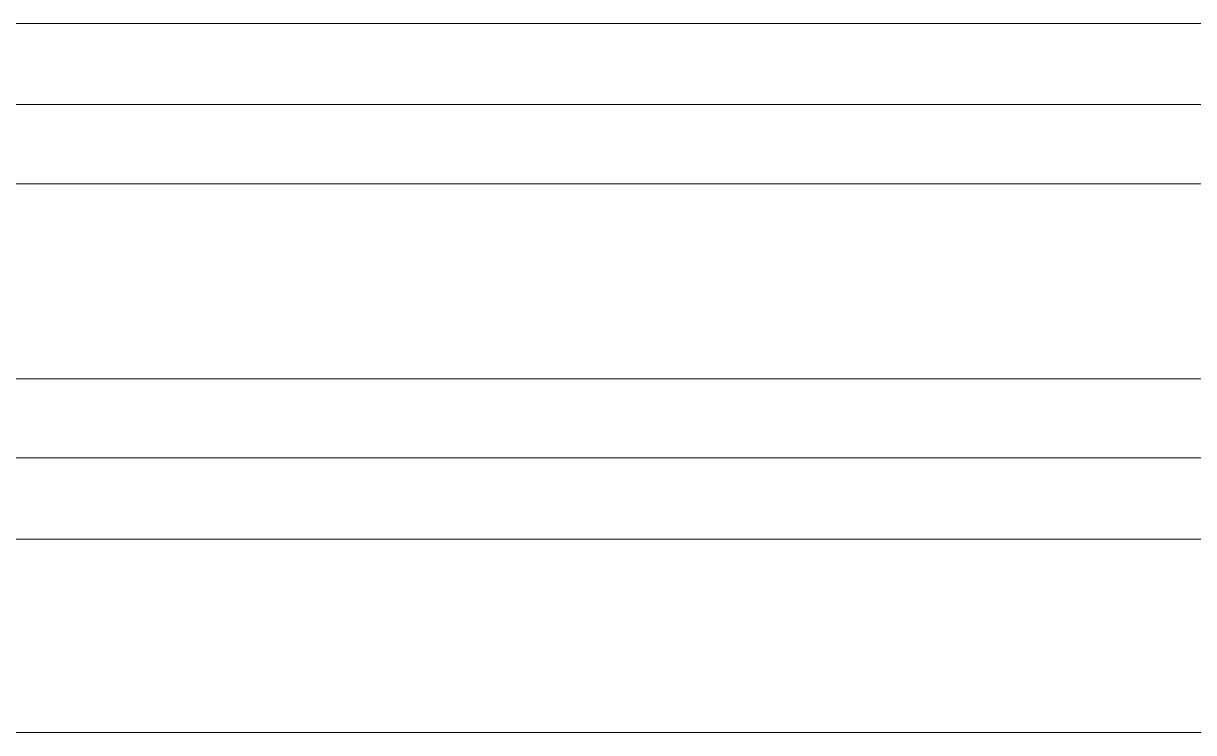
# Model space of a CAD drawing. Header units: millimetres. Extents: x 4664 to 8864, y -38 to 2932.
# Drawn here: x 7834.59 to 7851.83, y 1707.53 to 1717.98 of the extents above; entities that cross this region are included whole.
import ezdxf

# ---------------------------------------------------------------- set-up
doc = ezdxf.new("R2010")
doc.units = ezdxf.units.MM

msp = doc.modelspace()

# ---------------------------------------------------------------- linework, layer by layer
at = {"lineweight": 5}
for p, q in [((7812.571, 1717.977), (7866.19, 1717.977)), ((7864.92, 1716.782), (7812.983, 1716.782)), ((7865.057, 1715.617), (7809.648, 1715.617)), ((7861.743, 1712.744), (7809.648, 1712.744)), ((7797.159, 1711.579), (7857.928, 1711.579)), ((7796.632, 1710.384), (7858.826, 1710.384)), ((7796.632, 1707.535), (7858.826, 1707.535))]:
    msp.add_line(p, q, dxfattribs=at)

doc.saveas('drawing.dxf')
